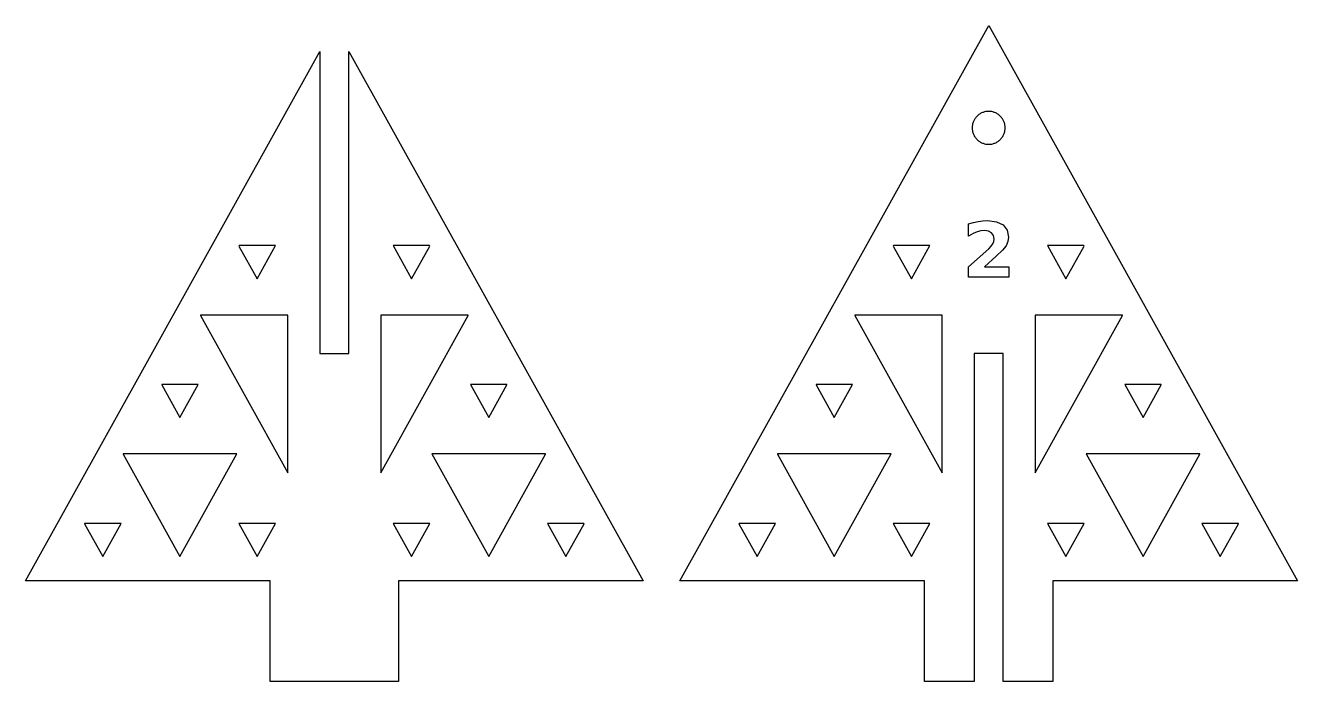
# Model space of a CAD drawing. Header units: millimetres. Extents: x -34 to 105, y -34 to 38.
import ezdxf

# ---------------------------------------------------------------- set-up
doc = ezdxf.new("R2010")
doc.units = ezdxf.units.MM
doc.layers.add('CUT', color=1, linetype='Continuous')
doc.layers.add('ENGRAVE', color=7, linetype='Continuous')

msp = doc.modelspace()

# ---------------------------------------------------------------- linework, layer by layer
at = {"layer": 'CUT'}
for points in [[(37.75, -23.25), (71.5, 37.5), (105.25, -23.25), (78.5, -23.25), (78.5, -34.25), (73.09, -34.25), (73.09, 1.62), (69.91, 1.62), (69.91, -34.25), (64.5, -34.25), (64.5, -23.25), (37.75, -23.25)], [(-7, -23.25), (-33.75, -23.25), (-1.59, 34.64), (-1.59, 1.62), (1.59, 1.62), (1.59, 34.64), (33.75, -23.25), (7, -23.25), (7, -34.25), (-7, -34.25), (-7, -23.25)], [(73.3, 26.39), (73.29, 26.48), (73.28, 26.56), (73.27, 26.65), (73.25, 26.74), (73.22, 26.82), (73.19, 26.91), (73.16, 26.99), (73.13, 27.07), (73.09, 27.15), (73.04, 27.23), (73, 27.3), (72.95, 27.37), (72.89, 27.44), (72.83, 27.51), (72.77, 27.57), (72.71, 27.63), (72.64, 27.69), (72.57, 27.75), (72.5, 27.8), (72.43, 27.84), (72.35, 27.89), (72.27, 27.93), (72.19, 27.96), (72.11, 27.99), (72.02, 28.02), (71.94, 28.05), (71.85, 28.07), (71.76, 28.08), (71.68, 28.09), (71.59, 28.1), (71.5, 28.1), (71.41, 28.1), (71.32, 28.09), (71.24, 28.08), (71.15, 28.07), (71.06, 28.05), (70.98, 28.02), (70.89, 27.99), (70.81, 27.96), (70.73, 27.93), (70.65, 27.89), (70.57, 27.84), (70.5, 27.8), (70.43, 27.75), (70.36, 27.69), (70.29, 27.63), (70.23, 27.57), (70.17, 27.51), (70.11, 27.44), (70.05, 27.37), (70, 27.3), (69.96, 27.23), (69.91, 27.15), (69.87, 27.07), (69.84, 26.99), (69.81, 26.91), (69.78, 26.82), (69.75, 26.74), (69.73, 26.65), (69.72, 26.56), (69.71, 26.48), (69.7, 26.39), (69.7, 26.3), (69.7, 26.21), (69.71, 26.12), (69.72, 26.04), (69.73, 25.95), (69.75, 25.86), (69.78, 25.78), (69.81, 25.69), (69.84, 25.61), (69.87, 25.53), (69.91, 25.45), (69.96, 25.37), (70, 25.3), (70.05, 25.23), (70.11, 25.16), (70.17, 25.09), (70.23, 25.03), (70.29, 24.97), (70.36, 24.91), (70.43, 24.85), (70.5, 24.8), (70.57, 24.76), (70.65, 24.71), (70.73, 24.67), (70.81, 24.64), (70.89, 24.61), (70.98, 24.58), (71.06, 24.55), (71.15, 24.53), (71.24, 24.52), (71.32, 24.51), (71.41, 24.5), (71.5, 24.5), (71.59, 24.5), (71.68, 24.51), (71.76, 24.52), (71.85, 24.53), (71.94, 24.55), (72.02, 24.58), (72.11, 24.61), (72.19, 24.64), (72.27, 24.67), (72.35, 24.71), (72.43, 24.76), (72.5, 24.8), (72.57, 24.85), (72.64, 24.91), (72.71, 24.97), (72.77, 25.03), (72.83, 25.09), (72.89, 25.16), (72.95, 25.23), (73, 25.3), (73.04, 25.37), (73.09, 25.45), (73.13, 25.53), (73.16, 25.61), (73.19, 25.69), (73.22, 25.78), (73.25, 25.86), (73.27, 25.95), (73.28, 26.04), (73.29, 26.12), (73.3, 26.21), (73.3, 26.3), (73.3, 26.39)], [(-10.4, 13.42), (-10.43, 13.38), (-8.44, 9.8), (-6.43, 13.42), (-10.4, 13.42)], [(6.43, 13.42), (8.44, 9.8), (10.43, 13.38), (10.4, 13.42), (6.43, 13.42)], [(61.07, 13.38), (63.06, 9.8), (65.07, 13.42), (61.1, 13.42), (61.07, 13.38)], [(79.94, 9.8), (81.93, 13.38), (81.9, 13.42), (77.93, 13.42), (79.94, 9.8)], [(-5.09, 5.83), (-14.62, 5.83), (-14.64, 5.79), (-5.09, -11.42), (-5.09, 5.83)], [(5.09, 5.83), (5.09, -11.42), (14.64, 5.79), (14.62, 5.83), (5.09, 5.83)], [(56.88, 5.83), (56.86, 5.79), (66.41, -11.42), (66.41, 5.83), (56.88, 5.83)], [(76.59, -11.42), (86.14, 5.79), (86.12, 5.83), (76.59, 5.83), (76.59, -11.42)], [(-18.86, -1.81), (-16.88, -5.39), (-14.87, -1.77), (-18.84, -1.77), (-18.86, -1.81)], [(16.88, -5.39), (18.86, -1.81), (18.84, -1.77), (14.87, -1.77), (16.88, -5.39)], [(54.62, -5.39), (56.63, -1.77), (52.66, -1.77), (52.64, -1.81), (54.62, -5.39)], [(90.36, -1.81), (90.34, -1.77), (86.37, -1.77), (88.38, -5.39), (90.36, -1.81)], [(-23.06, -9.36), (-23.08, -9.4), (-16.88, -20.57), (-10.65, -9.36), (-23.06, -9.36)], [(10.65, -9.36), (16.88, -20.57), (23.08, -9.4), (23.06, -9.36), (10.65, -9.36)], [(48.42, -9.4), (54.62, -20.57), (60.85, -9.36), (48.44, -9.36), (48.42, -9.4)], [(88.38, -20.57), (94.58, -9.4), (94.56, -9.36), (82.15, -9.36), (88.38, -20.57)], [(-27.3, -16.99), (-25.31, -20.57), (-23.3, -16.96), (-27.28, -16.96), (-27.3, -16.99)], [(-6.43, -16.96), (-10.45, -16.96), (-8.44, -20.57), (-6.43, -16.96)], [(10.45, -16.96), (6.43, -16.96), (8.44, -20.57), (10.45, -16.96)], [(25.31, -20.57), (27.3, -16.99), (27.28, -16.96), (23.3, -16.96), (25.31, -20.57)], [(46.19, -20.57), (48.2, -16.96), (44.22, -16.96), (44.2, -16.99), (46.19, -20.57)], [(61.05, -16.96), (63.06, -20.57), (65.07, -16.96), (61.05, -16.96)], [(77.93, -16.96), (79.94, -20.57), (81.95, -16.96), (77.93, -16.96)], [(98.8, -16.99), (98.78, -16.96), (94.8, -16.96), (96.81, -20.57), (98.8, -16.99)]]:
    msp.add_lwpolyline(points, close=True, dxfattribs=at)
at = {"layer": 'ENGRAVE'}
msp.add_lwpolyline([(73.71, 11.12), (73.71, 9.96), (69.29, 9.96), (69.29, 11.12), (71.51, 13.08), (71.77, 13.35), (71.95, 13.61), (72.06, 13.87), (72.09, 14.14), (72.02, 14.53), (71.81, 14.83), (71.47, 15.02), (71.04, 15.09), (70.66, 15.05), (70.24, 14.93), (69.79, 14.74), (69.3, 14.47), (69.3, 15.8), (69.83, 15.96), (70.35, 16.07), (70.86, 16.14), (71.37, 16.16), (72.34, 16.04), (73.07, 15.68), (73.52, 15.11), (73.67, 14.34), (73.61, 13.86), (73.42, 13.41), (73.02, 12.91), (72.33, 12.26), (71.03, 11.12), (73.71, 11.12)], close=True, dxfattribs=at)

doc.saveas('drawing.dxf')
